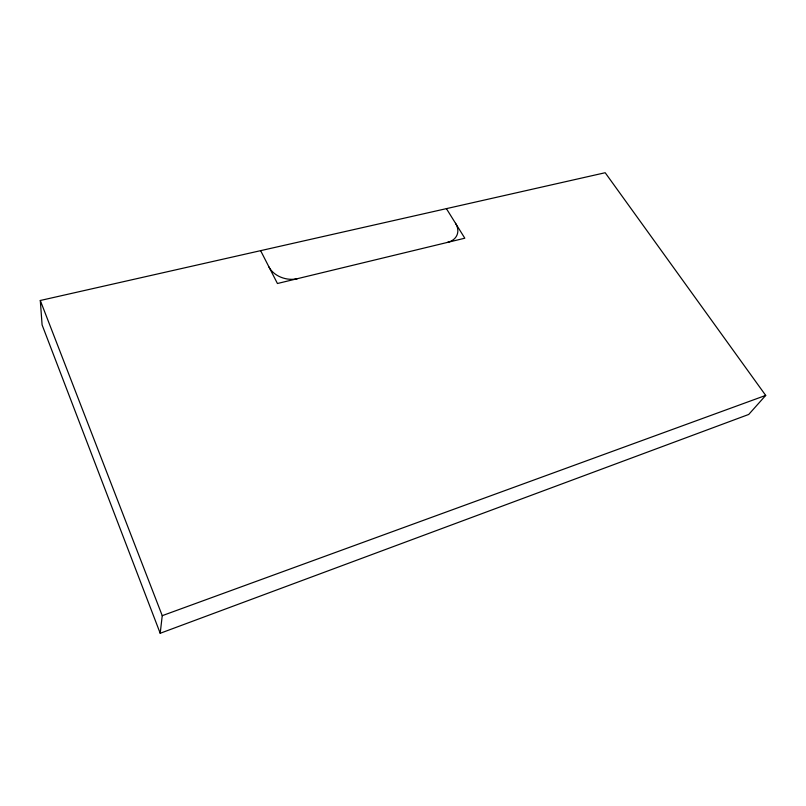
<?xml version="1.0" encoding="UTF-8"?>
<svg xmlns="http://www.w3.org/2000/svg" width="806" height="806" viewBox="0 0 806 806"><rect width="100%" height="100%" fill="white"/><g stroke="black" fill="none" stroke-linecap="round" stroke-linejoin="round"><path stroke-width="1.21" d="M160.203 633.274L162.238 615.673L40.3 300.487L605.185 172.726L765.7 395.414L748.714 414.455L160.203 633.274L42.093 324.889L40.3 300.487M162.238 615.673L765.7 395.414M446.403 208.633L464.81 238.213L277.435 283.51L260.62 250.656M297.615 278.634A21.903 16.583 13.2 0 1 268.952 266.947M455.531 223.312A20.321 14.669 20.6 0 1 447.421 242.415"/></g></svg>
